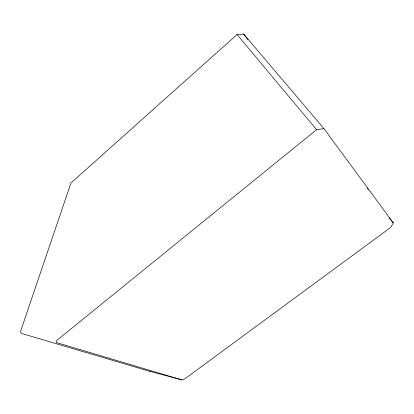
<?xml version="1.0" encoding="UTF-8"?>
<svg xmlns="http://www.w3.org/2000/svg" width="414" height="414" viewBox="0 0 414 414"><rect width="100%" height="100%" fill="white"/><g stroke="black" fill="none" stroke-linecap="round" stroke-linejoin="round"><path stroke-width="0.62" d="M393.3 222.877L390.661 227.457L185.203 378.562L182.921 379.752L181.824 379.866L149.899 371.358L21.978 333.591A2.67 2.034 -68.5 0 1 20.876 330.476L70.939 183.024L237.072 34.528L243.701 34.103L323.945 128.645L393.3 222.877L389.165 217.919M323.945 128.645L316.575 129.68L57.474 339.858C56.708 340.386 55.285 342.052 56.692 342.642L181.824 379.866M237.072 34.528L316.575 129.68M243.701 34.103L247.996 39.765M367.306 188.282L368.444 189.824M150.701 371.182A2.08 1.237 -74.9 0 1 149.899 371.358"/></g></svg>
